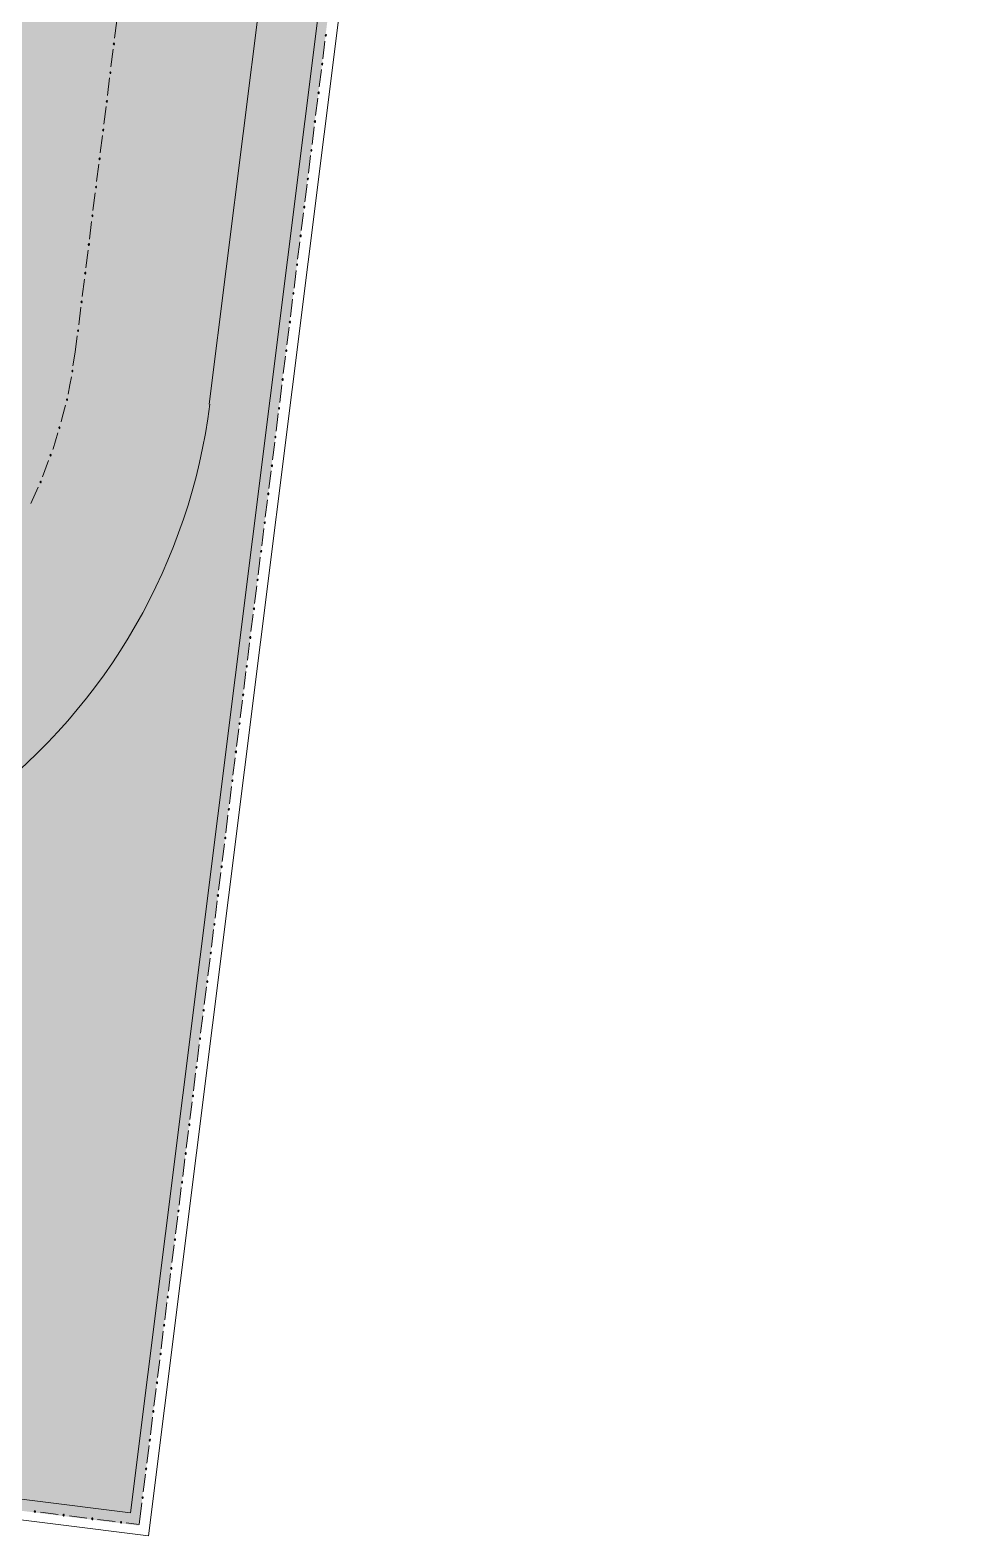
# Model space of a CAD drawing. Header units: metres. Extents: x -4 to 509425, y 7549 to 4732445.
# Drawn here: x 476076.61 to 476089.94, y 4719696.59 to 4719718.17 of the extents above; entities that cross this region are included whole.
import ezdxf

# ---------------------------------------------------------------- set-up
doc = ezdxf.new("R2010")
doc.units = ezdxf.units.M
doc.header["$LTSCALE"] = 0.01
doc.header["$MEASUREMENT"] = 0
doc.layers.get('0').update_dxf_attribs({"lineweight": 0})
doc.layers.add('_SUBESTACIÓN', color=1, linetype='Continuous')
doc.layers.add('SUBESTACION LA VID', color=253, linetype='Continuous')

# ---------------------------------------------------------------- blocks, each defined once
blk = doc.blocks.new('A$Cfff6051d')
at = {"layer": 'SUBESTACION LA VID', "transparency": 33554687}
h = blk.add_hatch(color=256, dxfattribs=at)
h.dxf.hatch_style = 2
h.paths.add_polyline_path([(476077.82, 4719717.967), (476077.821, 4719717.975), (476077.813, 4719717.976), (476077.803, 4719717.969), (476077.811, 4719717.959), (476077.819, 4719717.958)])
h = blk.add_hatch(color=256, dxfattribs=at)
h.dxf.hatch_style = 2
h.paths.add_polyline_path([(476080.856, 4719718.089), (476080.857, 4719718.098), (476080.848, 4719718.099), (476080.839, 4719718.092), (476080.846, 4719718.082), (476080.855, 4719718.081)])
h = blk.add_hatch(color=256, dxfattribs=at)
h.dxf.hatch_style = 2
h.paths.add_polyline_path([(476077.768, 4719717.555), (476077.769, 4719717.563), (476077.761, 4719717.564), (476077.752, 4719717.557), (476077.759, 4719717.548), (476077.767, 4719717.547)])
h = blk.add_hatch(color=256, dxfattribs=at)
h.dxf.hatch_style = 2
h.paths.add_polyline_path([(476080.804, 4719717.678), (476080.805, 4719717.686), (476080.797, 4719717.687), (476080.787, 4719717.68), (476080.795, 4719717.67), (476080.803, 4719717.669)])
h = blk.add_hatch(color=256, dxfattribs=at)
h.dxf.hatch_style = 2
h.paths.add_polyline_path([(476077.717, 4719717.143), (476077.718, 4719717.152), (476077.709, 4719717.153), (476077.7, 4719717.146), (476077.707, 4719717.136), (476077.716, 4719717.135)])
h = blk.add_hatch(color=256, dxfattribs=at)
h.dxf.hatch_style = 2
h.paths.add_polyline_path([(476080.753, 4719717.266), (476080.754, 4719717.275), (476080.745, 4719717.276), (476080.736, 4719717.268), (476080.743, 4719717.259), (476080.752, 4719717.258)])
h = blk.add_hatch(color=256, dxfattribs=at)
h.dxf.hatch_style = 2
h.paths.add_polyline_path([(476077.665, 4719716.732), (476077.666, 4719716.74), (476077.658, 4719716.741), (476077.648, 4719716.734), (476077.656, 4719716.724), (476077.664, 4719716.723)])
h = blk.add_hatch(color=256, dxfattribs=at)
h.dxf.hatch_style = 2
h.paths.add_polyline_path([(476080.701, 4719716.855), (476080.702, 4719716.863), (476080.694, 4719716.864), (476080.684, 4719716.857), (476080.692, 4719716.847), (476080.7, 4719716.846)])
h = blk.add_hatch(color=256, dxfattribs=at)
h.dxf.hatch_style = 2
h.paths.add_polyline_path([(476080.649, 4719716.443), (476080.65, 4719716.451), (476080.642, 4719716.452), (476080.633, 4719716.445), (476080.64, 4719716.436), (476080.648, 4719716.435)])
h = blk.add_hatch(color=256, dxfattribs=at)
h.dxf.hatch_style = 2
h.paths.add_polyline_path([(476077.614, 4719716.32), (476077.615, 4719716.329), (476077.606, 4719716.33), (476077.597, 4719716.322), (476077.604, 4719716.313), (476077.612, 4719716.312)])
h = blk.add_hatch(color=256, dxfattribs=at)
h.dxf.hatch_style = 2
h.paths.add_polyline_path([(476080.598, 4719716.031), (476080.599, 4719716.04), (476080.59, 4719716.041), (476080.581, 4719716.033), (476080.588, 4719716.024), (476080.597, 4719716.023)])
h = blk.add_hatch(color=256, dxfattribs=at)
h.dxf.hatch_style = 2
h.paths.add_polyline_path([(476077.563, 4719715.917), (476077.564, 4719715.925), (476077.556, 4719715.926), (476077.546, 4719715.919), (476077.554, 4719715.91), (476077.562, 4719715.909)])
h = blk.add_hatch(color=256, dxfattribs=at)
h.dxf.hatch_style = 2
h.paths.add_polyline_path([(476080.547, 4719715.628), (476080.548, 4719715.637), (476080.54, 4719715.638), (476080.53, 4719715.63), (476080.538, 4719715.621), (476080.546, 4719715.62)])
h = blk.add_hatch(color=256, dxfattribs=at)
h.dxf.hatch_style = 2
h.paths.add_polyline_path([(476077.511, 4719715.505), (476077.512, 4719715.514), (476077.504, 4719715.515), (476077.495, 4719715.507), (476077.502, 4719715.498), (476077.51, 4719715.497)])
h = blk.add_hatch(color=256, dxfattribs=at)
h.dxf.hatch_style = 2
h.paths.add_polyline_path([(476080.496, 4719715.217), (476080.497, 4719715.225), (476080.488, 4719715.226), (476080.479, 4719715.219), (476080.486, 4719715.209), (476080.495, 4719715.208)])
h = blk.add_hatch(color=256, dxfattribs=at)
h.dxf.hatch_style = 2
h.paths.add_polyline_path([(476077.46, 4719715.094), (476077.461, 4719715.102), (476077.452, 4719715.103), (476077.443, 4719715.096), (476077.45, 4719715.086), (476077.459, 4719715.085)])
h = blk.add_hatch(color=256, dxfattribs=at)
h.dxf.hatch_style = 2
h.paths.add_polyline_path([(476080.444, 4719714.805), (476080.445, 4719714.813), (476080.437, 4719714.814), (476080.427, 4719714.807), (476080.435, 4719714.798), (476080.443, 4719714.797)])
h = blk.add_hatch(color=256, dxfattribs=at)
h.dxf.hatch_style = 2
h.paths.add_polyline_path([(476077.408, 4719714.682), (476077.409, 4719714.691), (476077.401, 4719714.692), (476077.391, 4719714.684), (476077.399, 4719714.675), (476077.407, 4719714.674)])
h = blk.add_hatch(color=256, dxfattribs=at)
h.dxf.hatch_style = 2
h.paths.add_polyline_path([(476080.392, 4719714.393), (476080.393, 4719714.402), (476080.385, 4719714.403), (476080.376, 4719714.395), (476080.383, 4719714.386), (476080.391, 4719714.385)])
h = blk.add_hatch(color=256, dxfattribs=at)
h.dxf.hatch_style = 2
h.paths.add_polyline_path([(476077.357, 4719714.27), (476077.358, 4719714.279), (476077.349, 4719714.28), (476077.34, 4719714.273), (476077.347, 4719714.263), (476077.356, 4719714.262)])
h = blk.add_hatch(color=256, dxfattribs=at)
h.dxf.hatch_style = 2
h.paths.add_polyline_path([(476077.305, 4719713.859), (476077.306, 4719713.867), (476077.298, 4719713.868), (476077.288, 4719713.861), (476077.296, 4719713.852), (476077.304, 4719713.85)])
h = blk.add_hatch(color=256, dxfattribs=at)
h.dxf.hatch_style = 2
h.paths.add_polyline_path([(476080.341, 4719713.982), (476080.342, 4719713.99), (476080.333, 4719713.991), (476080.324, 4719713.984), (476080.331, 4719713.974), (476080.34, 4719713.973)])
h = blk.add_hatch(color=256, dxfattribs=at)
h.dxf.hatch_style = 2
h.paths.add_polyline_path([(476080.289, 4719713.57), (476080.29, 4719713.578), (476080.282, 4719713.58), (476080.272, 4719713.572), (476080.28, 4719713.563), (476080.288, 4719713.562)])
h = blk.add_hatch(color=256, dxfattribs=at)
h.dxf.hatch_style = 2
h.paths.add_polyline_path([(476077.224, 4719713.28), (476077.225, 4719713.289), (476077.217, 4719713.29), (476077.207, 4719713.282), (476077.214, 4719713.273), (476077.223, 4719713.272)])
h = blk.add_hatch(color=256, dxfattribs=at)
h.dxf.hatch_style = 2
h.paths.add_polyline_path([(476080.238, 4719713.158), (476080.239, 4719713.167), (476080.23, 4719713.168), (476080.221, 4719713.161), (476080.228, 4719713.151), (476080.237, 4719713.15)])
h = blk.add_hatch(color=256, dxfattribs=at)
h.dxf.hatch_style = 2
h.paths.add_polyline_path([(476077.147, 4719712.872), (476077.148, 4719712.88), (476077.14, 4719712.881), (476077.13, 4719712.874), (476077.138, 4719712.864), (476077.146, 4719712.863)])
h = blk.add_hatch(color=256, dxfattribs=at)
h.dxf.hatch_style = 2
h.paths.add_polyline_path([(476080.186, 4719712.747), (476080.187, 4719712.755), (476080.179, 4719712.756), (476080.169, 4719712.749), (476080.177, 4719712.739), (476080.185, 4719712.738)])
h = blk.add_hatch(color=256, dxfattribs=at)
h.dxf.hatch_style = 2
h.paths.add_polyline_path([(476077.037, 4719712.468), (476077.038, 4719712.476), (476077.029, 4719712.477), (476077.02, 4719712.47), (476077.027, 4719712.46), (476077.036, 4719712.459)])
h = blk.add_hatch(color=256, dxfattribs=at)
h.dxf.hatch_style = 2
h.paths.add_polyline_path([(476080.134, 4719712.335), (476080.135, 4719712.344), (476080.127, 4719712.345), (476080.118, 4719712.337), (476080.125, 4719712.328), (476080.133, 4719712.327)])
h = blk.add_hatch(color=256, dxfattribs=at)
h.dxf.hatch_style = 2
h.paths.add_polyline_path([(476076.911, 4719712.074), (476076.912, 4719712.082), (476076.903, 4719712.083), (476076.894, 4719712.076), (476076.901, 4719712.067), (476076.909, 4719712.065)])
h = blk.add_hatch(color=256, dxfattribs=at)
h.dxf.hatch_style = 2
h.paths.add_polyline_path([(476080.083, 4719711.924), (476080.084, 4719711.932), (476080.075, 4719711.933), (476080.066, 4719711.926), (476080.073, 4719711.916), (476080.082, 4719711.915)])
h = blk.add_hatch(color=256, dxfattribs=at)
h.dxf.hatch_style = 2
h.paths.add_polyline_path([(476076.769, 4719711.691), (476076.77, 4719711.699), (476076.761, 4719711.7), (476076.752, 4719711.693), (476076.759, 4719711.683), (476076.768, 4719711.682)])
h = blk.add_hatch(color=256, dxfattribs=at)
h.dxf.hatch_style = 2
h.paths.add_polyline_path([(476080.032, 4719711.52), (476080.033, 4719711.529), (476080.025, 4719711.53), (476080.015, 4719711.522), (476080.023, 4719711.513), (476080.031, 4719711.512)])
h = blk.add_hatch(color=256, dxfattribs=at)
h.dxf.hatch_style = 2
h.paths.add_polyline_path([(476079.981, 4719711.109), (476079.982, 4719711.117), (476079.973, 4719711.118), (476079.964, 4719711.111), (476079.971, 4719711.101), (476079.98, 4719711.1)])
h = blk.add_hatch(color=256, dxfattribs=at)
h.dxf.hatch_style = 2
h.paths.add_polyline_path([(476079.929, 4719710.697), (476079.93, 4719710.706), (476079.922, 4719710.707), (476079.912, 4719710.699), (476079.92, 4719710.69), (476079.928, 4719710.689)])
h = blk.add_hatch(color=256, dxfattribs=at)
h.dxf.hatch_style = 2
h.paths.add_polyline_path([(476079.877, 4719710.286), (476079.879, 4719710.294), (476079.87, 4719710.295), (476079.861, 4719710.288), (476079.868, 4719710.278), (476079.876, 4719710.277)])
h = blk.add_hatch(color=256, dxfattribs=at)
h.dxf.hatch_style = 2
h.paths.add_polyline_path([(476079.826, 4719709.874), (476079.827, 4719709.882), (476079.818, 4719709.883), (476079.809, 4719709.876), (476079.816, 4719709.867), (476079.825, 4719709.866)])
h = blk.add_hatch(color=256, dxfattribs=at)
h.dxf.hatch_style = 2
h.paths.add_polyline_path([(476079.774, 4719709.462), (476079.775, 4719709.471), (476079.767, 4719709.472), (476079.757, 4719709.464), (476079.765, 4719709.455), (476079.773, 4719709.454)])
h = blk.add_hatch(color=256, dxfattribs=at)
h.dxf.hatch_style = 2
h.paths.add_polyline_path([(476079.723, 4719709.051), (476079.724, 4719709.059), (476079.715, 4719709.06), (476079.706, 4719709.053), (476079.713, 4719709.043), (476079.722, 4719709.042)])
h = blk.add_hatch(color=256, dxfattribs=at)
h.dxf.hatch_style = 2
h.paths.add_polyline_path([(476079.671, 4719708.639), (476079.672, 4719708.647), (476079.664, 4719708.649), (476079.654, 4719708.641), (476079.662, 4719708.632), (476079.67, 4719708.631)])
h = blk.add_hatch(color=256, dxfattribs=at)
h.dxf.hatch_style = 2
h.paths.add_polyline_path([(476079.619, 4719708.227), (476079.62, 4719708.236), (476079.612, 4719708.237), (476079.603, 4719708.23), (476079.61, 4719708.22), (476079.618, 4719708.219)])
h = blk.add_hatch(color=256, dxfattribs=at)
h.dxf.hatch_style = 2
h.paths.add_polyline_path([(476079.569, 4719707.824), (476079.57, 4719707.833), (476079.562, 4719707.834), (476079.552, 4719707.826), (476079.559, 4719707.817), (476079.568, 4719707.816)])
h = blk.add_hatch(color=256, dxfattribs=at)
h.dxf.hatch_style = 2
h.paths.add_polyline_path([(476079.517, 4719707.413), (476079.518, 4719707.421), (476079.51, 4719707.422), (476079.5, 4719707.415), (476079.508, 4719707.405), (476079.516, 4719707.404)])
h = blk.add_hatch(color=256, dxfattribs=at)
h.dxf.hatch_style = 2
h.paths.add_polyline_path([(476079.466, 4719707.001), (476079.467, 4719707.009), (476079.458, 4719707.01), (476079.449, 4719707.003), (476079.456, 4719706.994), (476079.465, 4719706.993)])
h = blk.add_hatch(color=256, dxfattribs=at)
h.dxf.hatch_style = 2
h.paths.add_polyline_path([(476079.414, 4719706.589), (476079.415, 4719706.598), (476079.407, 4719706.599), (476079.397, 4719706.591), (476079.405, 4719706.582), (476079.413, 4719706.581)])
h = blk.add_hatch(color=256, dxfattribs=at)
h.dxf.hatch_style = 2
h.paths.add_polyline_path([(476079.362, 4719706.178), (476079.364, 4719706.186), (476079.355, 4719706.187), (476079.346, 4719706.18), (476079.353, 4719706.17), (476079.361, 4719706.169)])
h = blk.add_hatch(color=256, dxfattribs=at)
h.dxf.hatch_style = 2
h.paths.add_polyline_path([(476079.311, 4719705.766), (476079.312, 4719705.775), (476079.304, 4719705.776), (476079.294, 4719705.768), (476079.301, 4719705.759), (476079.31, 4719705.758)])
h = blk.add_hatch(color=256, dxfattribs=at)
h.dxf.hatch_style = 2
h.paths.add_polyline_path([(476079.259, 4719705.355), (476079.26, 4719705.363), (476079.252, 4719705.364), (476079.242, 4719705.357), (476079.25, 4719705.347), (476079.258, 4719705.346)])
h = blk.add_hatch(color=256, dxfattribs=at)
h.dxf.hatch_style = 2
h.paths.add_polyline_path([(476079.208, 4719704.943), (476079.209, 4719704.951), (476079.2, 4719704.952), (476079.191, 4719704.945), (476079.198, 4719704.936), (476079.207, 4719704.935)])
h = blk.add_hatch(color=256, dxfattribs=at)
h.dxf.hatch_style = 2
h.paths.add_polyline_path([(476079.156, 4719704.531), (476079.157, 4719704.54), (476079.149, 4719704.541), (476079.139, 4719704.533), (476079.147, 4719704.524), (476079.155, 4719704.523)])
h = blk.add_hatch(color=256, dxfattribs=at)
h.dxf.hatch_style = 2
h.paths.add_polyline_path([(476079.104, 4719704.12), (476079.105, 4719704.128), (476079.097, 4719704.129), (476079.088, 4719704.122), (476079.095, 4719704.112), (476079.103, 4719704.111)])
h = blk.add_hatch(color=256, dxfattribs=at)
h.dxf.hatch_style = 2
h.paths.add_polyline_path([(476079.054, 4719703.716), (476079.055, 4719703.725), (476079.047, 4719703.726), (476079.037, 4719703.719), (476079.044, 4719703.709), (476079.053, 4719703.708)])
h = blk.add_hatch(color=256, dxfattribs=at)
h.dxf.hatch_style = 2
h.paths.add_polyline_path([(476079.002, 4719703.305), (476079.003, 4719703.313), (476078.995, 4719703.314), (476078.985, 4719703.307), (476078.993, 4719703.298), (476079.001, 4719703.296)])
h = blk.add_hatch(color=256, dxfattribs=at)
h.dxf.hatch_style = 2
h.paths.add_polyline_path([(476078.951, 4719702.893), (476078.952, 4719702.902), (476078.943, 4719702.903), (476078.934, 4719702.895), (476078.941, 4719702.886), (476078.95, 4719702.885)])
h = blk.add_hatch(color=256, dxfattribs=at)
h.dxf.hatch_style = 2
h.paths.add_polyline_path([(476078.899, 4719702.482), (476078.9, 4719702.49), (476078.892, 4719702.491), (476078.882, 4719702.484), (476078.89, 4719702.474), (476078.898, 4719702.473)])
h = blk.add_hatch(color=256, dxfattribs=at)
h.dxf.hatch_style = 2
h.paths.add_polyline_path([(476078.847, 4719702.07), (476078.849, 4719702.078), (476078.84, 4719702.079), (476078.831, 4719702.072), (476078.838, 4719702.063), (476078.846, 4719702.062)])
h = blk.add_hatch(color=256, dxfattribs=at)
h.dxf.hatch_style = 2
h.paths.add_polyline_path([(476078.796, 4719701.658), (476078.797, 4719701.667), (476078.789, 4719701.668), (476078.779, 4719701.66), (476078.786, 4719701.651), (476078.795, 4719701.65)])
h = blk.add_hatch(color=256, dxfattribs=at)
h.dxf.hatch_style = 2
h.paths.add_polyline_path([(476078.744, 4719701.247), (476078.745, 4719701.255), (476078.737, 4719701.256), (476078.727, 4719701.249), (476078.735, 4719701.239), (476078.743, 4719701.238)])
h = blk.add_hatch(color=256, dxfattribs=at)
h.dxf.hatch_style = 2
h.paths.add_polyline_path([(476078.693, 4719700.835), (476078.694, 4719700.844), (476078.685, 4719700.845), (476078.676, 4719700.837), (476078.683, 4719700.828), (476078.692, 4719700.827)])
h = blk.add_hatch(color=256, dxfattribs=at)
h.dxf.hatch_style = 2
h.paths.add_polyline_path([(476078.641, 4719700.424), (476078.642, 4719700.432), (476078.634, 4719700.433), (476078.624, 4719700.426), (476078.632, 4719700.416), (476078.64, 4719700.415)])
h = blk.add_hatch(color=256, dxfattribs=at)
h.dxf.hatch_style = 2
h.paths.add_polyline_path([(476078.589, 4719700.012), (476078.591, 4719700.02), (476078.582, 4719700.021), (476078.573, 4719700.014), (476078.58, 4719700.005), (476078.588, 4719700.004)])
h = blk.add_hatch(color=256, dxfattribs=at)
h.dxf.hatch_style = 2
h.paths.add_polyline_path([(476078.539, 4719699.609), (476078.54, 4719699.617), (476078.532, 4719699.618), (476078.522, 4719699.611), (476078.529, 4719699.601), (476078.538, 4719699.6)])
h = blk.add_hatch(color=256, dxfattribs=at)
h.dxf.hatch_style = 2
h.paths.add_polyline_path([(476078.487, 4719699.197), (476078.488, 4719699.205), (476078.48, 4719699.207), (476078.47, 4719699.199), (476078.478, 4719699.19), (476078.486, 4719699.189)])
h = blk.add_hatch(color=256, dxfattribs=at)
h.dxf.hatch_style = 2
h.paths.add_polyline_path([(476078.436, 4719698.785), (476078.437, 4719698.794), (476078.428, 4719698.795), (476078.419, 4719698.788), (476078.426, 4719698.778), (476078.435, 4719698.777)])
h = blk.add_hatch(color=256, dxfattribs=at)
h.dxf.hatch_style = 2
h.paths.add_polyline_path([(476078.384, 4719698.374), (476078.385, 4719698.382), (476078.377, 4719698.383), (476078.367, 4719698.376), (476078.375, 4719698.367), (476078.383, 4719698.365)])
h = blk.add_hatch(color=256, dxfattribs=at)
h.dxf.hatch_style = 2
h.paths.add_polyline_path([(476078.332, 4719697.962), (476078.334, 4719697.971), (476078.325, 4719697.972), (476078.316, 4719697.964), (476078.323, 4719697.955), (476078.331, 4719697.954)])
h = blk.add_hatch(color=256, dxfattribs=at)
h.dxf.hatch_style = 2
h.paths.add_polyline_path([(476078.281, 4719697.551), (476078.282, 4719697.559), (476078.274, 4719697.56), (476078.264, 4719697.553), (476078.271, 4719697.543), (476078.28, 4719697.542)])
h = blk.add_hatch(color=256, dxfattribs=at)
h.dxf.hatch_style = 2
h.paths.add_polyline_path([(476078.229, 4719697.139), (476078.23, 4719697.147), (476078.222, 4719697.148), (476078.212, 4719697.141), (476078.22, 4719697.132), (476078.228, 4719697.131)])
h = blk.add_hatch(color=256, dxfattribs=at)
h.dxf.hatch_style = 2
h.paths.add_polyline_path([(476076.686, 4719696.94), (476076.687, 4719696.948), (476076.678, 4719696.95), (476076.669, 4719696.942), (476076.676, 4719696.933), (476076.685, 4719696.932)])
h = blk.add_hatch(color=256, dxfattribs=at)
h.dxf.hatch_style = 2
h.paths.add_polyline_path([(476077.097, 4719696.888), (476077.098, 4719696.897), (476077.09, 4719696.898), (476077.08, 4719696.891), (476077.088, 4719696.881), (476077.096, 4719696.88)])
h = blk.add_hatch(color=256, dxfattribs=at)
h.dxf.hatch_style = 2
h.paths.add_polyline_path([(476077.509, 4719696.837), (476077.51, 4719696.845), (476077.501, 4719696.846), (476077.492, 4719696.839), (476077.499, 4719696.829), (476077.508, 4719696.828)])
h = blk.add_hatch(color=256, dxfattribs=at)
h.dxf.hatch_style = 2
h.paths.add_polyline_path([(476077.92, 4719696.785), (476077.921, 4719696.794), (476077.913, 4719696.795), (476077.904, 4719696.787), (476077.911, 4719696.778), (476077.919, 4719696.777)])
at = {"layer": 'SUBESTACION LA VID', "lineweight": 15}
for p, q in [((476087.145, 4719776.353), (476079.178, 4719712.805)), ((476077.854, 4719718.304), (476077.822, 4719718.052)), ((476080.837, 4719718.006), (476080.805, 4719717.754)), ((476077.802, 4719717.892), (476077.77, 4719717.64)), ((476080.786, 4719717.603), (476080.755, 4719717.351)), ((476077.75, 4719717.48), (476077.719, 4719717.228)), ((476080.735, 4719717.192), (476080.703, 4719716.94)), ((476077.699, 4719717.069), (476077.667, 4719716.817)), ((476080.683, 4719716.78), (476080.652, 4719716.528)), ((476077.647, 4719716.657), (476077.616, 4719716.405)), ((476077.596, 4719716.246), (476077.564, 4719715.994)), ((476080.632, 4719716.368), (476080.6, 4719716.116)), ((476077.544, 4719715.834), (476077.512, 4719715.582)), ((476080.58, 4719715.957), (476080.548, 4719715.705)), ((476077.492, 4719715.422), (476077.461, 4719715.17)), ((476080.528, 4719715.545), (476080.497, 4719715.293)), ((476077.441, 4719715.011), (476077.409, 4719714.759)), ((476080.477, 4719715.134), (476080.445, 4719714.882)), ((476080.425, 4719714.722), (476080.394, 4719714.47)), ((476077.389, 4719714.599), (476077.358, 4719714.347)), ((476080.374, 4719714.31), (476080.342, 4719714.058)), ((476077.339, 4719714.196), (476077.307, 4719713.944)), ((476080.323, 4719713.907), (476080.291, 4719713.655)), ((476077.287, 4719713.784), (476077.258, 4719713.549)), ((476077.225, 4719713.357), (476077.258, 4719713.549)), ((476080.271, 4719713.496), (476080.24, 4719713.243)), ((476080.22, 4719713.084), (476080.188, 4719712.832)), ((476080.168, 4719712.672), (476080.137, 4719712.42)), ((476080.117, 4719712.261), (476080.085, 4719712.009)), ((476076.787, 4719711.765), (476076.876, 4719712.001)), ((476080.065, 4719711.849), (476080.033, 4719711.597)), ((476076.619, 4719711.385), (476076.726, 4719711.619)), ((476080.013, 4719711.437), (476079.982, 4719711.185)), ((476079.962, 4719711.026), (476079.93, 4719710.774)), ((476079.91, 4719710.614), (476079.879, 4719710.362)), ((476079.859, 4719710.203), (476079.827, 4719709.951)), ((476079.808, 4719709.799), (476079.776, 4719709.547)), ((476079.756, 4719709.388), (476079.725, 4719709.136)), ((476079.705, 4719708.976), (476079.673, 4719708.724)), ((476079.653, 4719708.565), (476079.622, 4719708.313)), ((476079.602, 4719708.153), (476079.57, 4719707.901)), ((476079.55, 4719707.741), (476079.518, 4719707.489)), ((476079.498, 4719707.33), (476079.467, 4719707.078)), ((476079.447, 4719706.918), (476079.415, 4719706.666)), ((476079.395, 4719706.506), (476079.364, 4719706.254)), ((476079.344, 4719706.095), (476079.312, 4719705.843)), ((476079.293, 4719705.692), (476079.261, 4719705.44)), ((476079.241, 4719705.28), (476079.21, 4719705.028)), ((476079.19, 4719704.868), (476079.158, 4719704.616)), ((476079.138, 4719704.457), (476079.107, 4719704.205)), ((476079.087, 4719704.045), (476079.055, 4719703.793)), ((476079.035, 4719703.634), (476079.003, 4719703.382)), ((476078.983, 4719703.222), (476078.952, 4719702.97)), ((476078.932, 4719702.81), (476078.9, 4719702.558)), ((476078.88, 4719702.399), (476078.849, 4719702.147)), ((476078.83, 4719701.995), (476078.798, 4719701.743)), ((476078.778, 4719701.584), (476078.746, 4719701.332)), ((476078.726, 4719701.172), (476078.695, 4719700.92)), ((476078.675, 4719700.761), (476078.643, 4719700.509)), ((476078.623, 4719700.349), (476078.592, 4719700.097)), ((476078.572, 4719699.937), (476078.54, 4719699.685)), ((476078.52, 4719699.526), (476078.488, 4719699.274)), ((476078.468, 4719699.114), (476078.437, 4719698.862)), ((476078.417, 4719698.703), (476078.385, 4719698.451)), ((476078.365, 4719698.291), (476078.334, 4719698.039)), ((476078.315, 4719697.888), (476078.283, 4719697.636)), ((476078.263, 4719697.476), (476078.231, 4719697.224)), ((476077.013, 4719696.899), (476076.761, 4719696.931)), ((476077.425, 4719696.847), (476077.173, 4719696.879)), ((476077.828, 4719696.797), (476077.576, 4719696.828))]:
    blk.add_line(p, q, dxfattribs=at)
for points in [[(475956.756, 4719712.129), (475967.964, 4719801.525), (476089.55, 4719786.282), (476086.094, 4719758.712), (476078.306, 4719696.592), (475956.719, 4719711.835)], [(475957.05, 4719712.092), (475968.22, 4719801.186), (476089.218, 4719786.017), (476085.8, 4719758.749), (476078.049, 4719696.923), (475957.05, 4719712.092)], [(476077.157, 4719712.947), (476077.182, 4719713.081), (476077.205, 4719713.197)], [(476077.056, 4719712.551), (476077.072, 4719712.617), (476077.12, 4719712.79)], [(476076.938, 4719712.156), (476076.939, 4719712.164), (476077.01, 4719712.394)], [(476078.211, 4719697.064), (476078.172, 4719696.754), (476077.988, 4719696.777)]]:
    blk.add_lwpolyline(points, dxfattribs=at)
at = {"layer": 'SUBESTACION LA VID'}
for points in [[(476077.82, 4719717.967), (476077.821, 4719717.975), (476077.813, 4719717.976), (476077.803, 4719717.969), (476077.811, 4719717.959), (476077.819, 4719717.958)], [(476080.856, 4719718.089), (476080.857, 4719718.098), (476080.848, 4719718.099), (476080.839, 4719718.092), (476080.846, 4719718.082), (476080.855, 4719718.081)], [(476077.768, 4719717.555), (476077.769, 4719717.563), (476077.761, 4719717.564), (476077.752, 4719717.557), (476077.759, 4719717.548), (476077.767, 4719717.547)], [(476080.804, 4719717.678), (476080.805, 4719717.686), (476080.797, 4719717.687), (476080.787, 4719717.68), (476080.795, 4719717.67), (476080.803, 4719717.669)], [(476077.717, 4719717.143), (476077.718, 4719717.152), (476077.709, 4719717.153), (476077.7, 4719717.146), (476077.707, 4719717.136), (476077.716, 4719717.135)], [(476080.753, 4719717.266), (476080.754, 4719717.275), (476080.745, 4719717.276), (476080.736, 4719717.268), (476080.743, 4719717.259), (476080.752, 4719717.258)], [(476077.665, 4719716.732), (476077.666, 4719716.74), (476077.658, 4719716.741), (476077.648, 4719716.734), (476077.656, 4719716.724), (476077.664, 4719716.723)], [(476080.701, 4719716.855), (476080.702, 4719716.863), (476080.694, 4719716.864), (476080.684, 4719716.857), (476080.692, 4719716.847), (476080.7, 4719716.846)], [(476080.649, 4719716.443), (476080.65, 4719716.451), (476080.642, 4719716.452), (476080.633, 4719716.445), (476080.64, 4719716.436), (476080.648, 4719716.435)], [(476077.614, 4719716.32), (476077.615, 4719716.329), (476077.606, 4719716.33), (476077.597, 4719716.322), (476077.604, 4719716.313), (476077.612, 4719716.312)], [(476080.598, 4719716.031), (476080.599, 4719716.04), (476080.59, 4719716.041), (476080.581, 4719716.033), (476080.588, 4719716.024), (476080.597, 4719716.023)], [(476077.563, 4719715.917), (476077.564, 4719715.925), (476077.556, 4719715.926), (476077.546, 4719715.919), (476077.554, 4719715.91), (476077.562, 4719715.909)], [(476080.547, 4719715.628), (476080.548, 4719715.637), (476080.54, 4719715.638), (476080.53, 4719715.63), (476080.538, 4719715.621), (476080.546, 4719715.62)], [(476077.511, 4719715.505), (476077.512, 4719715.514), (476077.504, 4719715.515), (476077.495, 4719715.507), (476077.502, 4719715.498), (476077.51, 4719715.497)], [(476080.496, 4719715.217), (476080.497, 4719715.225), (476080.488, 4719715.226), (476080.479, 4719715.219), (476080.486, 4719715.209), (476080.495, 4719715.208)], [(476077.46, 4719715.094), (476077.461, 4719715.102), (476077.452, 4719715.103), (476077.443, 4719715.096), (476077.45, 4719715.086), (476077.459, 4719715.085)], [(476080.444, 4719714.805), (476080.445, 4719714.813), (476080.437, 4719714.814), (476080.427, 4719714.807), (476080.435, 4719714.798), (476080.443, 4719714.797)], [(476077.408, 4719714.682), (476077.409, 4719714.691), (476077.401, 4719714.692), (476077.391, 4719714.684), (476077.399, 4719714.675), (476077.407, 4719714.674)], [(476080.392, 4719714.393), (476080.393, 4719714.402), (476080.385, 4719714.403), (476080.376, 4719714.395), (476080.383, 4719714.386), (476080.391, 4719714.385)], [(476077.357, 4719714.27), (476077.358, 4719714.279), (476077.349, 4719714.28), (476077.34, 4719714.273), (476077.347, 4719714.263), (476077.356, 4719714.262)], [(476077.305, 4719713.859), (476077.306, 4719713.867), (476077.298, 4719713.868), (476077.288, 4719713.861), (476077.296, 4719713.852), (476077.304, 4719713.85)], [(476080.341, 4719713.982), (476080.342, 4719713.99), (476080.333, 4719713.991), (476080.324, 4719713.984), (476080.331, 4719713.974), (476080.34, 4719713.973)], [(476080.289, 4719713.57), (476080.29, 4719713.578), (476080.282, 4719713.58), (476080.272, 4719713.572), (476080.28, 4719713.563), (476080.288, 4719713.562)], [(476077.224, 4719713.28), (476077.225, 4719713.289), (476077.217, 4719713.29), (476077.207, 4719713.282), (476077.214, 4719713.273), (476077.223, 4719713.272)], [(476080.238, 4719713.158), (476080.239, 4719713.167), (476080.23, 4719713.168), (476080.221, 4719713.161), (476080.228, 4719713.151), (476080.237, 4719713.15)], [(476077.147, 4719712.872), (476077.148, 4719712.88), (476077.14, 4719712.881), (476077.13, 4719712.874), (476077.138, 4719712.864), (476077.146, 4719712.863)], [(476080.186, 4719712.747), (476080.187, 4719712.755), (476080.179, 4719712.756), (476080.169, 4719712.749), (476080.177, 4719712.739), (476080.185, 4719712.738)], [(476077.037, 4719712.468), (476077.038, 4719712.476), (476077.029, 4719712.477), (476077.02, 4719712.47), (476077.027, 4719712.46), (476077.036, 4719712.459)], [(476080.134, 4719712.335), (476080.135, 4719712.344), (476080.127, 4719712.345), (476080.118, 4719712.337), (476080.125, 4719712.328), (476080.133, 4719712.327)], [(476076.911, 4719712.074), (476076.912, 4719712.082), (476076.903, 4719712.083), (476076.894, 4719712.076), (476076.901, 4719712.067), (476076.909, 4719712.065)], [(476080.083, 4719711.924), (476080.084, 4719711.932), (476080.075, 4719711.933), (476080.066, 4719711.926), (476080.073, 4719711.916), (476080.082, 4719711.915)], [(476076.769, 4719711.691), (476076.77, 4719711.699), (476076.761, 4719711.7), (476076.752, 4719711.693), (476076.759, 4719711.683), (476076.768, 4719711.682)], [(476080.032, 4719711.52), (476080.033, 4719711.529), (476080.025, 4719711.53), (476080.015, 4719711.522), (476080.023, 4719711.513), (476080.031, 4719711.512)], [(476079.981, 4719711.109), (476079.982, 4719711.117), (476079.973, 4719711.118), (476079.964, 4719711.111), (476079.971, 4719711.101), (476079.98, 4719711.1)], [(476079.929, 4719710.697), (476079.93, 4719710.706), (476079.922, 4719710.707), (476079.912, 4719710.699), (476079.92, 4719710.69), (476079.928, 4719710.689)], [(476079.877, 4719710.286), (476079.879, 4719710.294), (476079.87, 4719710.295), (476079.861, 4719710.288), (476079.868, 4719710.278), (476079.876, 4719710.277)], [(476079.826, 4719709.874), (476079.827, 4719709.882), (476079.818, 4719709.883), (476079.809, 4719709.876), (476079.816, 4719709.867), (476079.825, 4719709.866)], [(476079.774, 4719709.462), (476079.775, 4719709.471), (476079.767, 4719709.472), (476079.757, 4719709.464), (476079.765, 4719709.455), (476079.773, 4719709.454)], [(476079.723, 4719709.051), (476079.724, 4719709.059), (476079.715, 4719709.06), (476079.706, 4719709.053), (476079.713, 4719709.043), (476079.722, 4719709.042)], [(476079.671, 4719708.639), (476079.672, 4719708.647), (476079.664, 4719708.649), (476079.654, 4719708.641), (476079.662, 4719708.632), (476079.67, 4719708.631)], [(476079.619, 4719708.227), (476079.62, 4719708.236), (476079.612, 4719708.237), (476079.603, 4719708.23), (476079.61, 4719708.22), (476079.618, 4719708.219)], [(476079.569, 4719707.824), (476079.57, 4719707.833), (476079.562, 4719707.834), (476079.552, 4719707.826), (476079.559, 4719707.817), (476079.568, 4719707.816)], [(476079.517, 4719707.413), (476079.518, 4719707.421), (476079.51, 4719707.422), (476079.5, 4719707.415), (476079.508, 4719707.405), (476079.516, 4719707.404)], [(476079.466, 4719707.001), (476079.467, 4719707.009), (476079.458, 4719707.01), (476079.449, 4719707.003), (476079.456, 4719706.994), (476079.465, 4719706.993)], [(476079.414, 4719706.589), (476079.415, 4719706.598), (476079.407, 4719706.599), (476079.397, 4719706.591), (476079.405, 4719706.582), (476079.413, 4719706.581)], [(476079.362, 4719706.178), (476079.364, 4719706.186), (476079.355, 4719706.187), (476079.346, 4719706.18), (476079.353, 4719706.17), (476079.361, 4719706.169)], [(476079.311, 4719705.766), (476079.312, 4719705.775), (476079.304, 4719705.776), (476079.294, 4719705.768), (476079.301, 4719705.759), (476079.31, 4719705.758)], [(476079.259, 4719705.355), (476079.26, 4719705.363), (476079.252, 4719705.364), (476079.242, 4719705.357), (476079.25, 4719705.347), (476079.258, 4719705.346)], [(476079.208, 4719704.943), (476079.209, 4719704.951), (476079.2, 4719704.952), (476079.191, 4719704.945), (476079.198, 4719704.936), (476079.207, 4719704.935)], [(476079.156, 4719704.531), (476079.157, 4719704.54), (476079.149, 4719704.541), (476079.139, 4719704.533), (476079.147, 4719704.524), (476079.155, 4719704.523)], [(476079.104, 4719704.12), (476079.105, 4719704.128), (476079.097, 4719704.129), (476079.088, 4719704.122), (476079.095, 4719704.112), (476079.103, 4719704.111)], [(476079.054, 4719703.716), (476079.055, 4719703.725), (476079.047, 4719703.726), (476079.037, 4719703.719), (476079.044, 4719703.709), (476079.053, 4719703.708)], [(476079.002, 4719703.305), (476079.003, 4719703.313), (476078.995, 4719703.314), (476078.985, 4719703.307), (476078.993, 4719703.298), (476079.001, 4719703.296)], [(476078.951, 4719702.893), (476078.952, 4719702.902), (476078.943, 4719702.903), (476078.934, 4719702.895), (476078.941, 4719702.886), (476078.95, 4719702.885)], [(476078.899, 4719702.482), (476078.9, 4719702.49), (476078.892, 4719702.491), (476078.882, 4719702.484), (476078.89, 4719702.474), (476078.898, 4719702.473)], [(476078.847, 4719702.07), (476078.849, 4719702.078), (476078.84, 4719702.079), (476078.831, 4719702.072), (476078.838, 4719702.063), (476078.846, 4719702.062)], [(476078.796, 4719701.658), (476078.797, 4719701.667), (476078.789, 4719701.668), (476078.779, 4719701.66), (476078.786, 4719701.651), (476078.795, 4719701.65)], [(476078.744, 4719701.247), (476078.745, 4719701.255), (476078.737, 4719701.256), (476078.727, 4719701.249), (476078.735, 4719701.239), (476078.743, 4719701.238)], [(476078.693, 4719700.835), (476078.694, 4719700.844), (476078.685, 4719700.845), (476078.676, 4719700.837), (476078.683, 4719700.828), (476078.692, 4719700.827)], [(476078.641, 4719700.424), (476078.642, 4719700.432), (476078.634, 4719700.433), (476078.624, 4719700.426), (476078.632, 4719700.416), (476078.64, 4719700.415)], [(476078.589, 4719700.012), (476078.591, 4719700.02), (476078.582, 4719700.021), (476078.573, 4719700.014), (476078.58, 4719700.005), (476078.588, 4719700.004)], [(476078.539, 4719699.609), (476078.54, 4719699.617), (476078.532, 4719699.618), (476078.522, 4719699.611), (476078.529, 4719699.601), (476078.538, 4719699.6)], [(476078.487, 4719699.197), (476078.488, 4719699.205), (476078.48, 4719699.207), (476078.47, 4719699.199), (476078.478, 4719699.19), (476078.486, 4719699.189)], [(476078.436, 4719698.785), (476078.437, 4719698.794), (476078.428, 4719698.795), (476078.419, 4719698.788), (476078.426, 4719698.778), (476078.435, 4719698.777)], [(476078.384, 4719698.374), (476078.385, 4719698.382), (476078.377, 4719698.383), (476078.367, 4719698.376), (476078.375, 4719698.367), (476078.383, 4719698.365)], [(476078.332, 4719697.962), (476078.334, 4719697.971), (476078.325, 4719697.972), (476078.316, 4719697.964), (476078.323, 4719697.955), (476078.331, 4719697.954)], [(476078.281, 4719697.551), (476078.282, 4719697.559), (476078.274, 4719697.56), (476078.264, 4719697.553), (476078.271, 4719697.543), (476078.28, 4719697.542)], [(476078.229, 4719697.139), (476078.23, 4719697.147), (476078.222, 4719697.148), (476078.212, 4719697.141), (476078.22, 4719697.132), (476078.228, 4719697.131)], [(476076.686, 4719696.94), (476076.687, 4719696.948), (476076.678, 4719696.95), (476076.669, 4719696.942), (476076.676, 4719696.933), (476076.685, 4719696.932)], [(476077.097, 4719696.888), (476077.098, 4719696.897), (476077.09, 4719696.898), (476077.08, 4719696.891), (476077.088, 4719696.881), (476077.096, 4719696.88)], [(476077.509, 4719696.837), (476077.51, 4719696.845), (476077.501, 4719696.846), (476077.492, 4719696.839), (476077.499, 4719696.829), (476077.508, 4719696.828)], [(476077.92, 4719696.785), (476077.921, 4719696.794), (476077.913, 4719696.795), (476077.904, 4719696.787), (476077.911, 4719696.778), (476077.919, 4719696.777)]]:
    blk.add_lwpolyline(points, close=True, dxfattribs=at)
at = {"layer": 'SUBESTACION LA VID', "lineweight": 0}
for points in [[(476077.82, 4719717.967), (476077.821, 4719717.975), (476077.813, 4719717.976), (476077.803, 4719717.969), (476077.811, 4719717.959), (476077.819, 4719717.958)], [(476080.856, 4719718.089), (476080.857, 4719718.098), (476080.848, 4719718.099), (476080.839, 4719718.092), (476080.846, 4719718.082), (476080.855, 4719718.081)], [(476077.768, 4719717.555), (476077.769, 4719717.563), (476077.761, 4719717.564), (476077.752, 4719717.557), (476077.759, 4719717.548), (476077.767, 4719717.547)], [(476080.804, 4719717.678), (476080.805, 4719717.686), (476080.797, 4719717.687), (476080.787, 4719717.68), (476080.795, 4719717.67), (476080.803, 4719717.669)], [(476077.717, 4719717.143), (476077.718, 4719717.152), (476077.709, 4719717.153), (476077.7, 4719717.146), (476077.707, 4719717.136), (476077.716, 4719717.135)], [(476080.753, 4719717.266), (476080.754, 4719717.275), (476080.745, 4719717.276), (476080.736, 4719717.268), (476080.743, 4719717.259), (476080.752, 4719717.258)], [(476077.665, 4719716.732), (476077.666, 4719716.74), (476077.658, 4719716.741), (476077.648, 4719716.734), (476077.656, 4719716.724), (476077.664, 4719716.723)], [(476080.701, 4719716.855), (476080.702, 4719716.863), (476080.694, 4719716.864), (476080.684, 4719716.857), (476080.692, 4719716.847), (476080.7, 4719716.846)], [(476080.649, 4719716.443), (476080.65, 4719716.451), (476080.642, 4719716.452), (476080.633, 4719716.445), (476080.64, 4719716.436), (476080.648, 4719716.435)], [(476077.614, 4719716.32), (476077.615, 4719716.329), (476077.606, 4719716.33), (476077.597, 4719716.322), (476077.604, 4719716.313), (476077.612, 4719716.312)], [(476080.598, 4719716.031), (476080.599, 4719716.04), (476080.59, 4719716.041), (476080.581, 4719716.033), (476080.588, 4719716.024), (476080.597, 4719716.023)], [(476077.563, 4719715.917), (476077.564, 4719715.925), (476077.556, 4719715.926), (476077.546, 4719715.919), (476077.554, 4719715.91), (476077.562, 4719715.909)], [(476080.547, 4719715.628), (476080.548, 4719715.637), (476080.54, 4719715.638), (476080.53, 4719715.63), (476080.538, 4719715.621), (476080.546, 4719715.62)], [(476077.511, 4719715.505), (476077.512, 4719715.514), (476077.504, 4719715.515), (476077.495, 4719715.507), (476077.502, 4719715.498), (476077.51, 4719715.497)], [(476080.496, 4719715.217), (476080.497, 4719715.225), (476080.488, 4719715.226), (476080.479, 4719715.219), (476080.486, 4719715.209), (476080.495, 4719715.208)], [(476077.46, 4719715.094), (476077.461, 4719715.102), (476077.452, 4719715.103), (476077.443, 4719715.096), (476077.45, 4719715.086), (476077.459, 4719715.085)], [(476080.444, 4719714.805), (476080.445, 4719714.813), (476080.437, 4719714.814), (476080.427, 4719714.807), (476080.435, 4719714.798), (476080.443, 4719714.797)], [(476077.408, 4719714.682), (476077.409, 4719714.691), (476077.401, 4719714.692), (476077.391, 4719714.684), (476077.399, 4719714.675), (476077.407, 4719714.674)], [(476080.392, 4719714.393), (476080.393, 4719714.402), (476080.385, 4719714.403), (476080.376, 4719714.395), (476080.383, 4719714.386), (476080.391, 4719714.385)], [(476077.357, 4719714.27), (476077.358, 4719714.279), (476077.349, 4719714.28), (476077.34, 4719714.273), (476077.347, 4719714.263), (476077.356, 4719714.262)], [(476077.305, 4719713.859), (476077.306, 4719713.867), (476077.298, 4719713.868), (476077.288, 4719713.861), (476077.296, 4719713.852), (476077.304, 4719713.85)], [(476080.341, 4719713.982), (476080.342, 4719713.99), (476080.333, 4719713.991), (476080.324, 4719713.984), (476080.331, 4719713.974), (476080.34, 4719713.973)], [(476080.289, 4719713.57), (476080.29, 4719713.578), (476080.282, 4719713.58), (476080.272, 4719713.572), (476080.28, 4719713.563), (476080.288, 4719713.562)], [(476077.224, 4719713.28), (476077.225, 4719713.289), (476077.217, 4719713.29), (476077.207, 4719713.282), (476077.214, 4719713.273), (476077.223, 4719713.272)], [(476080.238, 4719713.158), (476080.239, 4719713.167), (476080.23, 4719713.168), (476080.221, 4719713.161), (476080.228, 4719713.151), (476080.237, 4719713.15)], [(476077.147, 4719712.872), (476077.148, 4719712.88), (476077.14, 4719712.881), (476077.13, 4719712.874), (476077.138, 4719712.864), (476077.146, 4719712.863)], [(476080.186, 4719712.747), (476080.187, 4719712.755), (476080.179, 4719712.756), (476080.169, 4719712.749), (476080.177, 4719712.739), (476080.185, 4719712.738)], [(476077.037, 4719712.468), (476077.038, 4719712.476), (476077.029, 4719712.477), (476077.02, 4719712.47), (476077.027, 4719712.46), (476077.036, 4719712.459)], [(476080.134, 4719712.335), (476080.135, 4719712.344), (476080.127, 4719712.345), (476080.118, 4719712.337), (476080.125, 4719712.328), (476080.133, 4719712.327)], [(476076.911, 4719712.074), (476076.912, 4719712.082), (476076.903, 4719712.083), (476076.894, 4719712.076), (476076.901, 4719712.067), (476076.909, 4719712.065)], [(476080.083, 4719711.924), (476080.084, 4719711.932), (476080.075, 4719711.933), (476080.066, 4719711.926), (476080.073, 4719711.916), (476080.082, 4719711.915)], [(476076.769, 4719711.691), (476076.77, 4719711.699), (476076.761, 4719711.7), (476076.752, 4719711.693), (476076.759, 4719711.683), (476076.768, 4719711.682)], [(476080.032, 4719711.52), (476080.033, 4719711.529), (476080.025, 4719711.53), (476080.015, 4719711.522), (476080.023, 4719711.513), (476080.031, 4719711.512)], [(476079.981, 4719711.109), (476079.982, 4719711.117), (476079.973, 4719711.118), (476079.964, 4719711.111), (476079.971, 4719711.101), (476079.98, 4719711.1)], [(476079.929, 4719710.697), (476079.93, 4719710.706), (476079.922, 4719710.707), (476079.912, 4719710.699), (476079.92, 4719710.69), (476079.928, 4719710.689)], [(476079.877, 4719710.286), (476079.879, 4719710.294), (476079.87, 4719710.295), (476079.861, 4719710.288), (476079.868, 4719710.278), (476079.876, 4719710.277)], [(476079.826, 4719709.874), (476079.827, 4719709.882), (476079.818, 4719709.883), (476079.809, 4719709.876), (476079.816, 4719709.867), (476079.825, 4719709.866)], [(476079.774, 4719709.462), (476079.775, 4719709.471), (476079.767, 4719709.472), (476079.757, 4719709.464), (476079.765, 4719709.455), (476079.773, 4719709.454)], [(476079.723, 4719709.051), (476079.724, 4719709.059), (476079.715, 4719709.06), (476079.706, 4719709.053), (476079.713, 4719709.043), (476079.722, 4719709.042)], [(476079.671, 4719708.639), (476079.672, 4719708.647), (476079.664, 4719708.649), (476079.654, 4719708.641), (476079.662, 4719708.632), (476079.67, 4719708.631)], [(476079.619, 4719708.227), (476079.62, 4719708.236), (476079.612, 4719708.237), (476079.603, 4719708.23), (476079.61, 4719708.22), (476079.618, 4719708.219)], [(476079.569, 4719707.824), (476079.57, 4719707.833), (476079.562, 4719707.834), (476079.552, 4719707.826), (476079.559, 4719707.817), (476079.568, 4719707.816)], [(476079.517, 4719707.413), (476079.518, 4719707.421), (476079.51, 4719707.422), (476079.5, 4719707.415), (476079.508, 4719707.405), (476079.516, 4719707.404)], [(476079.466, 4719707.001), (476079.467, 4719707.009), (476079.458, 4719707.01), (476079.449, 4719707.003), (476079.456, 4719706.994), (476079.465, 4719706.993)], [(476079.414, 4719706.589), (476079.415, 4719706.598), (476079.407, 4719706.599), (476079.397, 4719706.591), (476079.405, 4719706.582), (476079.413, 4719706.581)], [(476079.362, 4719706.178), (476079.364, 4719706.186), (476079.355, 4719706.187), (476079.346, 4719706.18), (476079.353, 4719706.17), (476079.361, 4719706.169)], [(476079.311, 4719705.766), (476079.312, 4719705.775), (476079.304, 4719705.776), (476079.294, 4719705.768), (476079.301, 4719705.759), (476079.31, 4719705.758)], [(476079.259, 4719705.355), (476079.26, 4719705.363), (476079.252, 4719705.364), (476079.242, 4719705.357), (476079.25, 4719705.347), (476079.258, 4719705.346)], [(476079.208, 4719704.943), (476079.209, 4719704.951), (476079.2, 4719704.952), (476079.191, 4719704.945), (476079.198, 4719704.936), (476079.207, 4719704.935)], [(476079.156, 4719704.531), (476079.157, 4719704.54), (476079.149, 4719704.541), (476079.139, 4719704.533), (476079.147, 4719704.524), (476079.155, 4719704.523)], [(476079.104, 4719704.12), (476079.105, 4719704.128), (476079.097, 4719704.129), (476079.088, 4719704.122), (476079.095, 4719704.112), (476079.103, 4719704.111)], [(476079.054, 4719703.716), (476079.055, 4719703.725), (476079.047, 4719703.726), (476079.037, 4719703.719), (476079.044, 4719703.709), (476079.053, 4719703.708)], [(476079.002, 4719703.305), (476079.003, 4719703.313), (476078.995, 4719703.314), (476078.985, 4719703.307), (476078.993, 4719703.298), (476079.001, 4719703.296)], [(476078.951, 4719702.893), (476078.952, 4719702.902), (476078.943, 4719702.903), (476078.934, 4719702.895), (476078.941, 4719702.886), (476078.95, 4719702.885)], [(476078.899, 4719702.482), (476078.9, 4719702.49), (476078.892, 4719702.491), (476078.882, 4719702.484), (476078.89, 4719702.474), (476078.898, 4719702.473)], [(476078.847, 4719702.07), (476078.849, 4719702.078), (476078.84, 4719702.079), (476078.831, 4719702.072), (476078.838, 4719702.063), (476078.846, 4719702.062)], [(476078.796, 4719701.658), (476078.797, 4719701.667), (476078.789, 4719701.668), (476078.779, 4719701.66), (476078.786, 4719701.651), (476078.795, 4719701.65)], [(476078.744, 4719701.247), (476078.745, 4719701.255), (476078.737, 4719701.256), (476078.727, 4719701.249), (476078.735, 4719701.239), (476078.743, 4719701.238)], [(476078.693, 4719700.835), (476078.694, 4719700.844), (476078.685, 4719700.845), (476078.676, 4719700.837), (476078.683, 4719700.828), (476078.692, 4719700.827)], [(476078.641, 4719700.424), (476078.642, 4719700.432), (476078.634, 4719700.433), (476078.624, 4719700.426), (476078.632, 4719700.416), (476078.64, 4719700.415)], [(476078.589, 4719700.012), (476078.591, 4719700.02), (476078.582, 4719700.021), (476078.573, 4719700.014), (476078.58, 4719700.005), (476078.588, 4719700.004)], [(476078.539, 4719699.609), (476078.54, 4719699.617), (476078.532, 4719699.618), (476078.522, 4719699.611), (476078.529, 4719699.601), (476078.538, 4719699.6)], [(476078.487, 4719699.197), (476078.488, 4719699.205), (476078.48, 4719699.207), (476078.47, 4719699.199), (476078.478, 4719699.19), (476078.486, 4719699.189)], [(476078.436, 4719698.785), (476078.437, 4719698.794), (476078.428, 4719698.795), (476078.419, 4719698.788), (476078.426, 4719698.778), (476078.435, 4719698.777)], [(476078.384, 4719698.374), (476078.385, 4719698.382), (476078.377, 4719698.383), (476078.367, 4719698.376), (476078.375, 4719698.367), (476078.383, 4719698.365)], [(476078.332, 4719697.962), (476078.334, 4719697.971), (476078.325, 4719697.972), (476078.316, 4719697.964), (476078.323, 4719697.955), (476078.331, 4719697.954)], [(476078.281, 4719697.551), (476078.282, 4719697.559), (476078.274, 4719697.56), (476078.264, 4719697.553), (476078.271, 4719697.543), (476078.28, 4719697.542)], [(476078.229, 4719697.139), (476078.23, 4719697.147), (476078.222, 4719697.148), (476078.212, 4719697.141), (476078.22, 4719697.132), (476078.228, 4719697.131)], [(476076.686, 4719696.94), (476076.687, 4719696.948), (476076.678, 4719696.95), (476076.669, 4719696.942), (476076.676, 4719696.933), (476076.685, 4719696.932)], [(476077.097, 4719696.888), (476077.098, 4719696.897), (476077.09, 4719696.898), (476077.08, 4719696.891), (476077.088, 4719696.881), (476077.096, 4719696.88)], [(476077.509, 4719696.837), (476077.51, 4719696.845), (476077.501, 4719696.846), (476077.492, 4719696.839), (476077.499, 4719696.829), (476077.508, 4719696.828)], [(476077.92, 4719696.785), (476077.921, 4719696.794), (476077.913, 4719696.795), (476077.904, 4719696.787), (476077.911, 4719696.778), (476077.919, 4719696.777)]]:
    blk.add_lwpolyline(points, close=True, dxfattribs=at)
at = {"layer": 'SUBESTACION LA VID', "lineweight": 15}
blk.add_open_spline([(476069.571, 4719705.435), (476071.826, 4719705.125), (476074.111, 4719705.729), (476075.917, 4719707.114), (476077.724, 4719708.499), (476078.901, 4719710.549), (476079.187, 4719712.807)], degree=3, knots=[0, 0, 0, 0, 1, 1, 1, 2, 2, 2, 2], dxfattribs=at)

msp = doc.modelspace()

# ---------------------------------------------------------------- hatches: boundary and pattern name
at = {"layer": '_SUBESTACIÓN', "transparency": 33554559}
h = msp.add_hatch(color=1, dxfattribs=at)
h.dxf.hatch_style = 1
h.paths.add_polyline_path([(475968.64, 4719805.825), (476089.939, 4719790.615), (476078.169, 4719696.74), (475956.869, 4719711.95)])

# ---------------------------------------------------------------- block references
at = {"linetype": 'Continuous'}
msp.add_blockref('A$Cfff6051d', (0, 0), dxfattribs=at)

doc.saveas('drawing.dxf')
